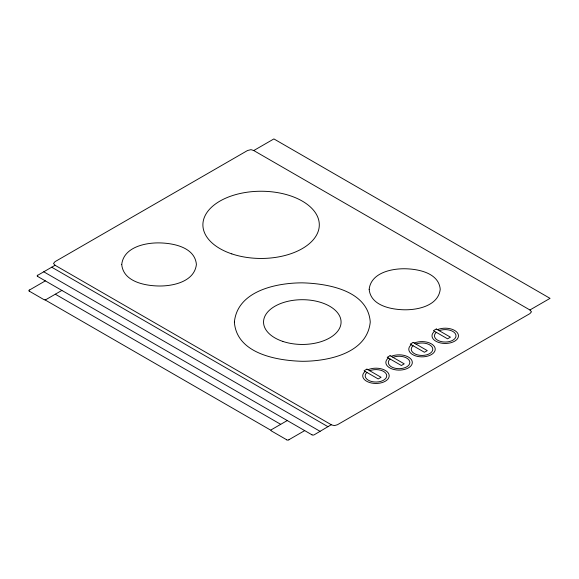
<?xml version="1.0" encoding="UTF-8"?>
<svg xmlns="http://www.w3.org/2000/svg" width="579" height="579" viewBox="0 0 579 579"><rect width="100%" height="100%" fill="white"/><g stroke="black" fill="none" stroke-linecap="round" stroke-linejoin="round"><path stroke-width="0.87" d="M37.78 275.249L55.077 265.262L331.224 424.696M253.761 150.547L273.896 138.924L550.05 298.359L529.915 309.982L253.761 150.547L250.996 149.657L247.544 150.511L55.012 261.672L53.507 263.488L55.077 265.262M29.493 290.021L45.343 280.873M61.873 290.419L46.023 299.567A1.542 0.89 0 0 1 43.845 299.567L29.493 291.28M287.264 420.549L271.421 429.698A1.542 0.89 0 0 0 271.023 430.081M288.849 439.758L304.699 430.61M51.712 267.201L327.938 426.68M43.751 271.797L320.071 431.326M37.78 276.509L311.987 434.822M55.309 294.204L280.706 424.335M44.952 299.828L270.972 430.313A1.542 0.89 0 0 0 271.413 430.957L286.677 439.758M529.915 309.982L531.486 311.799L529.915 313.615L337.448 424.733L334.459 425.601L331.094 424.82L314.173 434.815A1.542 0.89 0 0 1 311.98 434.822M392.989 357.344A10.769 6.217 0 0 1 409.628 361.202A10.769 6.217 0 0 1 397.042 368.577A10.769 6.217 0 0 1 390.123 359.023M437.442 329.654A13.23 7.636 0 0 1 458.177 334.228A13.23 7.636 0 0 1 442.479 343.296A13.23 7.636 0 0 1 434.554 331.318M391.223 356.324A13.23 7.636 0 0 1 412.009 360.833A13.23 7.636 0 0 1 396.405 369.952A13.23 7.636 0 0 1 388.35 358.003M439.208 330.674A10.769 6.217 0 0 1 455.796 334.597A10.769 6.217 0 0 1 443.116 341.921A10.769 6.217 0 0 1 436.32 332.339M367.983 369.728A13.23 7.636 0 0 1 388.849 374.106A13.23 7.636 0 0 1 373.412 383.32A13.23 7.636 0 0 1 365.146 371.421M415.983 344.078A10.769 6.217 0 0 1 432.578 348.008A10.769 6.217 0 0 1 419.898 355.325A10.769 6.217 0 0 1 413.095 345.75M288.964 439.823A1.694 0.977 0 0 1 286.562 439.823M37.664 276.574A1.694 0.977 0 0 1 37.208 276.103M37.208 275.655A1.694 0.977 0 0 1 37.664 275.184M29.377 291.346A1.694 0.977 0 0 1 28.928 290.875M28.928 290.426A1.694 0.977 0 0 1 29.377 289.956M414.39 342.985A13.223 7.636 0 0 1 434.952 347.675A13.223 7.636 0 0 1 419.319 356.7A13.223 7.636 0 0 1 411.206 344.831M369.749 370.741A10.769 6.217 0 0 1 386.475 374.475A10.769 6.217 0 0 1 374.056 381.937A10.769 6.217 0 0 1 366.92 372.442M121.735 264.48C123.305 281.749 144.996 285.816 159.131 286.004C173.454 286.149 194.493 281.524 196.404 264.415C194.833 247.139 173.15 243.071 159.015 242.891C144.692 242.746 123.653 247.363 121.735 264.48M234.379 322.134C236.702 353.776 277.153 360.666 302.419 361.296C328.127 361.274 367.209 353.378 370.256 322.018C367.933 290.368 327.482 283.478 302.216 282.849C276.509 282.87 237.426 290.767 234.379 322.134M369.163 289.305C370.661 305.748 391.303 309.62 404.757 309.794C418.385 309.931 438.419 305.531 440.235 289.247C438.744 272.803 418.103 268.931 404.649 268.757C391.013 268.62 370.987 273.02 369.163 289.305M390.087 355.68L387.221 357.337L401.356 365.501L404.222 363.844L390.087 355.68M436.291 329.002L433.425 330.66L447.567 338.824L450.433 337.166L436.291 329.002M366.934 369.127L364.068 370.784L378.203 378.948L381.076 377.291L366.934 369.127M413.138 342.45L410.272 344.107L424.414 352.271L427.28 350.613L413.138 342.45M282.82 341.415A38.757 22.371 0 0 0 341.074 322.156A38.757 22.371 0 0 0 283.059 302.658A38.757 22.371 0 0 0 282.82 341.415M231.817 253.892A58.204 33.604 0 0 0 319.304 224.97A58.204 33.604 0 0 0 232.172 195.688A58.204 33.604 0 0 0 231.817 253.892"/></g></svg>
